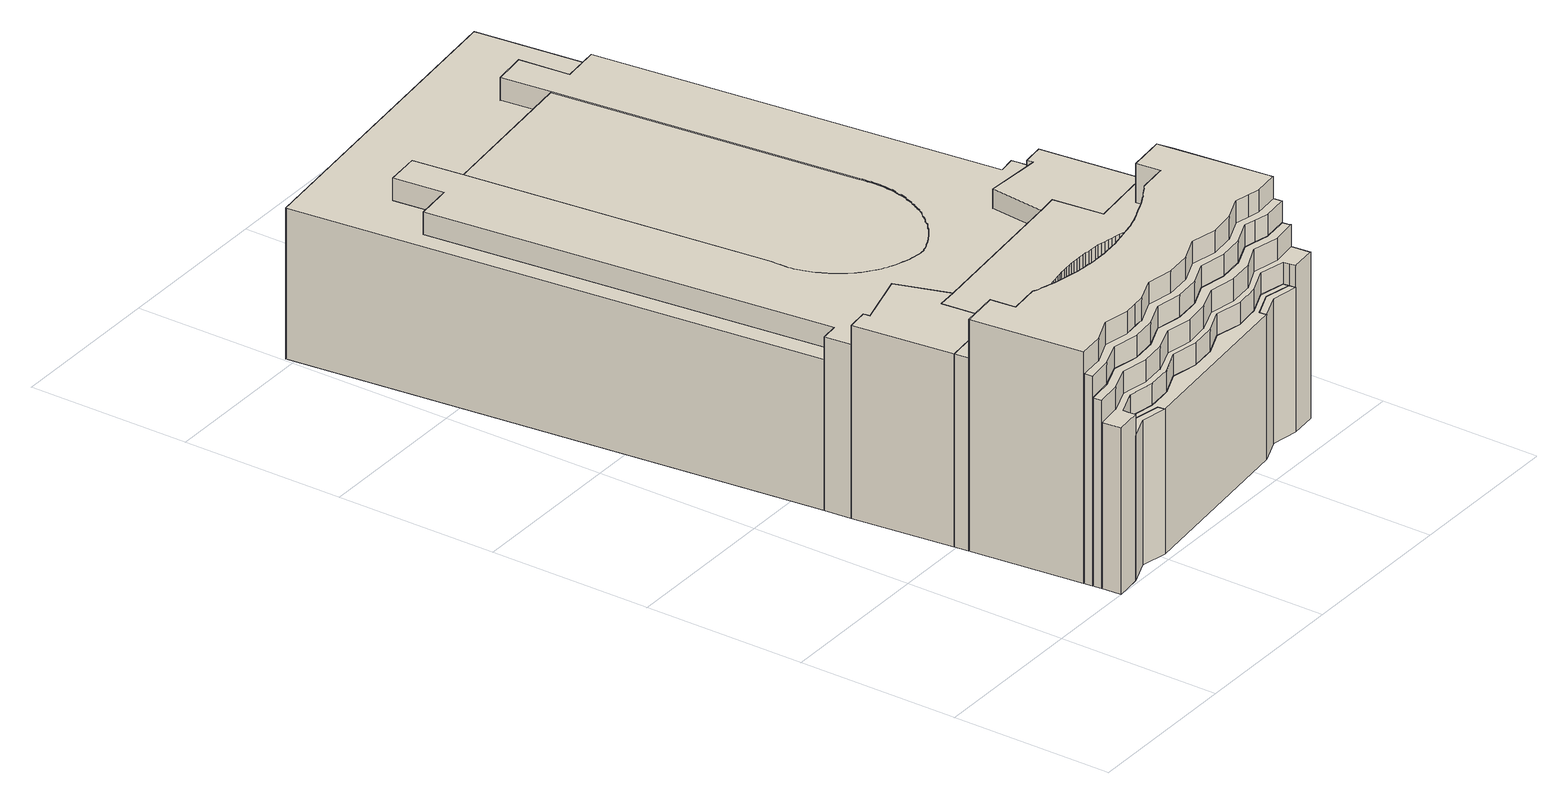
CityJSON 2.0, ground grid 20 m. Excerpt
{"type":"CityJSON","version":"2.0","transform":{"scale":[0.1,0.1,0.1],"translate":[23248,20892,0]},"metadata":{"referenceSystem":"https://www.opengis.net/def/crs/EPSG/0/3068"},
"CityObjects":{
"building1":{"type":"Building","attributes":{"name":"DG Bank","yearOfConstruction":"1999+01:00","measuredHeight":28.6,"storeysAboveGround":10},"address":[{"country":"Germany","locality":"Berlin","thoroughfareNumber":"73","thoroughfareName":"Behrenstrasse","postcode":"10117"}],"geometry":[{"type":"MultiSurface","lod":"2","boundaries":[[[0,1,2,3]],[[4,5,1,0]],[[6,7,5,4]],[[8,9,7,6]],[[10,11,9,8]],[[12,13,11,10]],[[14,15,13,12]],[[16,17,15,14]],[[18,19,17,16]],[[20,21,19,18]],[[22,23,21,20]],[[24,25,23,22]],[[26,27,25,24]],[[28,29,27,26]],[[30,31,29,28]],[[32,33,31,30]],[[34,35,36,37]],[[38,39,35,34]],[[40,41,39,38]],[[42,43,41,40]],[[44,45,43,42]],[[46,47,45,44]],[[48,49,47,46]],[[50,51,49,48]],[[52,53,51,50]],[[54,55,53,52]],[[56,57,55,54]],[[58,59,57,56]],[[60,61,59,58]],[[62,63,61,60]],[[64,65,63,62]],[[66,67,65,64]],[[68,69,67,66]],[[70,71,69,68]],[[72,73,71,70]],[[74,75,73,72]],[[76,77,75,74]],[[78,79,77,76]],[[80,81,79,78]],[[82,83,81,80]],[[84,85,83,82]],[[86,87,85,84]],[[88,89,87,86]],[[90,91,89,88]],[[92,93,91,90]],[[94,95,93,92]],[[96,97,95,94]],[[98,99,97,96]],[[100,101,99,98]],[[102,103,101,100]],[[104,105,103,102]],[[106,107,105,104]],[[108,109,107,106]],[[110,111,109,108]],[[112,113,111,110]],[[114,115,113,112]],[[116,117,115,114]],[[118,119,117,116]],[[120,121,119,118]],[[122,123,121,120]],[[124,125,123,122]],[[126,127,125,124]],[[128,129,127,126]],[[130,131,129,128]],[[132,133,131,130]],[[134,135,133,132]],[[136,137,135,134]],[[3,2,137,136]],[[136,134,132,130,128,126,124,122,120,118,116,114,112,110,108,106,104,102,100,98,96,94,92,90,88,86,84,82,80,78,76,74,72,70,68,66,64,62,60,58,56,54,52,50,48,46,44,42,40,38,34,37,138,139,140,141,142,143,144,145,146,147,148,149,150,151,152,153,154,155,156,157,158,159,160,161,162,163,164,165,166,167,168,32,30,28,26,24,22,20,18,16,14,12,10,8,6,4,0,3]],[[1,5,7,9,11,13,15,17,19,21,23,25,27,29,31,33,169,170,171,172,173,174,175,176,177,178,179,180,181,182,183,184,185,186,187,188,189,190,191,192,193,194,195,196,197,198,199,36,35,39,41,43,45,47,49,51,53,55,57,59,61,63,65,67,69,71,73,75,77,79,81,83,85,87,89,91,93,95,97,99,101,103,105,107,109,111,113,115,117,119,121,123,125,127,129,131,133,135,137,2]],[[200,201,202,203]],[[204,205,201,200]],[[206,207,205,204]],[[208,209,207,206]],[[210,211,209,208]],[[203,202,211,210]],[[210,208,206,204,200,203]],[[201,205,207,209,211,202]],[[212,213,214,215]],[[216,217,213,212]],[[218,219,217,216]],[[220,221,219,218]],[[222,223,221,220]],[[215,214,223,222]],[[222,220,218,216,212,215]],[[213,217,219,221,223,214]],[[224,225,217,216]],[[226,227,225,224]],[[228,229,227,226]],[[230,231,229,228]],[[232,233,231,230]],[[234,235,233,232]],[[236,237,235,234]],[[238,239,237,236]],[[240,241,239,238]],[[242,243,241,240]],[[244,245,243,242]],[[246,247,245,244]],[[208,209,247,246]],[[222,223,201,200]],[[200,204,206,208,246,244,242,240,238,236,234,232,230,228,226,224,216,218,220,222]],[[221,219,217,225,227,229,231,233,235,237,239,241,243,245,247,209,207,205,201,223]],[[248,249,250,251]],[[252,253,249,248]],[[254,255,253,252]],[[256,257,255,254]],[[258,259,257,256]],[[260,261,259,258]],[[262,263,261,260]],[[264,265,263,262]],[[266,267,265,264]],[[268,269,267,266]],[[270,271,269,268]],[[272,273,271,270]],[[274,275,273,272]],[[276,277,275,274]],[[278,279,277,276]],[[280,281,279,278]],[[282,283,281,280]],[[284,285,283,282]],[[286,287,285,284]],[[288,289,287,286]],[[290,291,289,288]],[[292,293,291,290]],[[294,295,293,292]],[[296,297,295,294]],[[298,299,297,296]],[[300,301,299,298]],[[302,303,301,300]],[[304,305,303,302]],[[306,307,305,304]],[[251,250,307,306]],[[306,304,302,300,298,296,294,292,290,288,286,284,282,280,278,276,274,272,270,268,266,264,262,260,258,256,254,252,248,251]],[[249,253,255,257,259,261,263,265,267,269,271,273,275,277,279,281,283,285,287,289,291,293,295,297,299,301,303,305,307,250]],[[100,308,309,102]],[[98,310,308,100]],[[96,311,310,98]],[[94,312,311,96]],[[92,313,312,94]],[[90,314,313,92]],[[88,315,314,90]],[[86,316,315,88]],[[84,317,316,86]],[[82,318,317,84]],[[80,319,318,82]],[[78,320,319,80]],[[76,321,320,78]],[[74,322,321,76]],[[72,323,322,74]],[[70,324,323,72]],[[68,325,324,70]],[[66,326,325,68]],[[64,327,326,66]],[[62,328,327,64]],[[60,329,328,62]],[[58,330,329,60]],[[56,331,330,58]],[[54,332,331,56]],[[333,334,335,336]],[[337,338,334,333]],[[339,340,338,337]],[[341,342,340,339]],[[343,344,342,341]],[[345,346,347,348]],[[349,350,346,345]],[[351,352,350,349]],[[353,354,352,351]],[[355,356,354,353]],[[357,358,356,355]],[[359,360,358,357]],[[361,362,360,359]],[[363,364,362,361]],[[365,366,364,363]],[[367,368,366,365]],[[369,370,368,367]],[[371,372,370,369]],[[373,374,372,371]],[[375,376,374,373]],[[377,378,376,375]],[[379,380,378,377]],[[381,382,380,379]],[[383,384,382,381]],[[385,386,384,383]],[[387,388,386,385]],[[389,390,388,387]],[[391,392,390,389]],[[393,394,392,391]],[[395,396,394,393]],[[397,398,396,395]],[[399,400,398,397]],[[401,402,400,399]],[[403,404,344,343]],[[405,406,404,403]],[[407,408,406,405]],[[409,410,408,407]],[[411,412,410,409]],[[413,414,412,411]],[[415,416,414,413]],[[417,418,416,415]],[[419,420,418,417]],[[421,422,420,419]],[[423,424,422,421]],[[425,426,424,423]],[[427,428,426,425]],[[429,430,428,427]],[[431,432,430,429]],[[433,434,432,431]],[[435,436,434,433]],[[437,438,436,435]],[[439,440,438,437]],[[441,442,440,439]],[[443,444,442,441]],[[445,446,444,443]],[[447,448,446,445]],[[449,450,448,447]],[[451,452,450,449]],[[453,454,452,451]],[[455,456,454,453]],[[457,458,456,455]],[[459,460,458,457]],[[461,462,460,459]],[[463,464,462,461]],[[465,466,464,463]],[[467,468,466,465]],[[469,470,468,467]],[[471,472,470,469]],[[473,474,472,471]],[[475,476,474,473]],[[477,478,476,475]],[[479,480,478,477]],[[481,482,480,479]],[[483,484,482,481]],[[485,486,484,483]],[[487,488,486,485]],[[489,490,488,487]],[[491,492,490,489]],[[493,494,492,491]],[[495,496,494,493]],[[348,347,496,495]],[[497,498,499,500]],[[501,502,498,497]],[[503,504,502,501]],[[501,497,500,505,506,507,508,336,509,510,511,512,513,514,515,503]],[[516,517,518,519,520,521,522,523,524,525,526,527,499,498,502,504]],[[528,529,530,531]],[[532,533,529,528]],[[534,535,533,532]],[[536,537,535,534]],[[538,539,537,536]],[[540,541,539,538]],[[542,543,541,540]],[[531,530,543,542]],[[542,540,538,536,534,532,528,531]],[[529,533,535,537,539,541,543,530]],[[505,544,545,500]],[[506,546,544,505]],[[507,547,546,506]],[[508,548,547,507]],[[549,550,548,508]],[[551,552,550,549]],[[553,554,552,551]],[[555,556,402,401]],[[557,558,556,555]],[[559,560,558,557]],[[561,562,560,559]],[[563,564,562,561]],[[565,566,564,563]],[[567,568,566,565]],[[569,570,568,567]],[[571,572,570,569]],[[573,574,572,571]],[[575,576,574,573]],[[577,578,576,575]],[[579,580,578,577]],[[581,582,580,579]],[[583,584,582,581]],[[585,586,584,583]],[[587,588,586,585]],[[589,590,588,587]],[[591,592,590,589]],[[593,594,592,591]],[[595,596,594,593]],[[597,598,596,595]],[[599,600,598,597]],[[601,602,600,599]],[[553,603,602,601]],[[551,604,603,553]],[[549,605,604,551]],[[508,606,605,549]],[[336,335,606,508]],[[508,549,551,553,601,599,597,595,593,591,589,587,585,583,581,579,577,575,573,571,569,567,565,563,561,559,557,555,401,399,397,395,393,391,389,387,385,383,381,379,377,375,373,371,369,367,365,363,361,359,357,355,353,351,349,345,348,495,493,491,489,487,485,483,481,479,477,475,473,471,469,467,465,463,461,459,457,455,453,451,449,447,445,443,441,439,437,435,433,431,429,427,425,423,421,419,417,415,413,411,409,407,405,403,343,341,339,337,333,336]],[[334,338,340,342,344,404,406,408,410,412,414,416,418,420,422,424,426,428,430,432,434,436,438,440,442,444,446,448,450,452,454,456,458,460,462,464,466,468,470,472,474,476,478,480,482,484,486,488,490,492,494,496,347,346,350,352,354,356,358,360,362,364,366,368,370,372,374,376,378,380,382,384,386,388,390,392,394,396,398,400,402,556,558,560,562,564,566,568,570,572,574,576,578,580,582,584,586,588,590,592,594,596,598,600,602,603,604,605,606,335]],[[607,608,609,610]],[[611,612,608,607]],[[613,614,612,611]],[[615,616,614,613]],[[617,618,616,615]],[[619,620,618,617]],[[621,622,620,619]],[[623,624,622,621]],[[625,626,624,623]],[[627,628,626,625]],[[629,630,628,627]],[[3,631,630,629]],[[136,632,631,3]],[[134,633,632,136]],[[132,634,633,134]],[[130,635,634,132]],[[128,636,635,130]],[[126,637,636,128]],[[124,638,637,126]],[[122,639,638,124]],[[120,640,639,122]],[[118,641,640,120]],[[116,642,641,118]],[[114,643,642,116]],[[112,644,643,114]],[[110,645,644,112]],[[108,646,645,110]],[[106,647,646,108]],[[104,648,647,106]],[[102,309,648,104]],[[649,650,651,652]],[[653,654,650,649]],[[655,656,654,653]],[[536,657,656,655]],[[534,658,657,536]],[[532,659,658,534]],[[528,660,659,532]],[[531,661,660,528]],[[662,663,661,531]],[[52,664,332,54]],[[50,665,664,52]],[[48,666,665,50]],[[46,667,666,48]],[[44,668,667,46]],[[42,669,668,44]],[[40,670,669,42]],[[38,671,670,40]],[[672,673,671,38]],[[674,675,673,672]],[[676,677,675,674]],[[678,679,677,676]],[[680,681,679,678]],[[682,683,681,680]],[[684,685,683,682]],[[686,687,685,684]],[[688,689,687,686]],[[690,691,689,688]],[[692,693,691,690]],[[694,695,693,692]],[[610,609,695,694]],[[694,692,690,688,686,684,682,680,678,676,674,672,38,40,42,44,46,48,50,52,54,56,58,60,62,64,66,68,70,72,74,76,78,80,82,84,86,88,90,92,94,96,98,100,102,104,106,108,110,112,114,116,118,120,122,124,126,128,130,132,134,136,3,629,627,625,623,621,619,617,615,613,611,607,610]],[[608,612,614,616,618,620,622,624,626,628,630,631,632,633,634,635,636,637,638,639,640,641,642,643,644,645,646,647,648,309,308,310,311,312,313,314,315,316,317,318,319,320,321,322,323,324,325,326,327,328,329,330,331,332,664,665,666,667,668,669,670,671,673,675,677,679,681,683,685,687,689,691,693,695,609]],[[617,696,697,619]],[[615,698,696,617]],[[613,699,698,615]],[[611,700,699,613]],[[607,701,700,611]],[[610,702,701,607]],[[694,703,702,610]],[[692,704,703,694]],[[690,705,704,692]],[[688,706,705,690]],[[684,707,706,688]],[[682,708,707,684]],[[680,709,708,682]],[[678,710,709,680]],[[278,711,710,678]],[[276,712,711,278]],[[274,713,712,276]],[[272,714,713,274]],[[270,715,714,272]],[[268,716,715,270]],[[266,717,716,268]],[[264,718,717,266]],[[262,719,718,264]],[[260,720,719,262]],[[258,721,720,260]],[[256,722,721,258]],[[254,723,722,256]],[[252,724,723,254]],[[248,725,724,252]],[[619,697,725,248]],[[248,252,254,256,258,260,262,264,266,268,270,272,274,276,278,678,680,682,684,688,690,692,694,610,607,611,613,615,617,619]],[[696,698,699,700,701,702,703,704,705,706,707,708,709,710,711,712,713,714,715,716,717,718,719,720,721,722,723,724,725,697]],[[515,516,504,503]],[[514,517,516,515]],[[513,518,517,514]],[[512,519,518,513]],[[511,520,519,512]],[[510,521,520,511]],[[509,522,521,510]],[[336,523,522,509]],[[508,524,523,336]],[[507,525,524,508]],[[506,526,525,507]],[[505,527,526,506]],[[500,499,527,505]],[[601,726,554,553]],[[599,727,726,601]],[[597,728,727,599]],[[595,729,728,597]],[[593,730,729,595]],[[591,731,730,593]],[[589,732,731,591]],[[587,733,732,589]],[[585,734,733,587]],[[583,735,734,585]],[[581,736,735,583]],[[579,737,736,581]],[[577,738,737,579]],[[575,739,738,577]],[[573,740,739,575]],[[571,741,740,573]],[[569,742,741,571]],[[567,743,742,569]],[[565,744,743,567]],[[563,745,744,565]],[[561,746,745,563]],[[559,747,746,561]],[[557,748,747,559]],[[555,749,748,557]],[[401,750,749,555]],[[399,751,750,401]],[[397,752,751,399]],[[395,753,752,397]],[[393,754,753,395]],[[391,755,754,393]],[[389,756,755,391]],[[387,757,756,389]],[[385,758,757,387]],[[383,759,758,385]],[[381,760,759,383]],[[379,761,760,381]],[[377,762,761,379]],[[375,763,762,377]],[[373,764,763,375]],[[371,765,764,373]],[[369,766,765,371]],[[367,767,766,369]],[[365,768,767,367]],[[363,769,768,365]],[[361,770,769,363]],[[359,771,770,361]],[[357,772,771,359]],[[355,773,772,357]],[[353,774,773,355]],[[351,775,774,353]],[[349,776,775,351]],[[345,777,776,349]],[[348,778,777,345]],[[495,779,778,348]],[[493,780,779,495]],[[491,781,780,493]],[[489,782,781,491]],[[487,783,782,489]],[[485,784,783,487]],[[511,785,786,510]],[[512,787,785,511]],[[513,788,787,512]],[[514,789,788,513]],[[790,791,789,514]],[[652,651,791,790]],[[544,546,547,548,550,552,554,726,727,728,729,730,731,732,733,734,735,736,737,738,739,740,741,742,743,744,745,746,747,748,749,750,751,752,753,754,755,756,757,758,759,760,761,762,763,764,765,766,767,768,769,770,771,772,773,774,775,776,777,778,779,780,781,782,783,784,792,793,794,795,796,797,798,799,800,801,802,803,804,805,806,807,808,809,810,811,812,813,814,815,816,817,818,819,820,821,822,823,824,825,826,827,828,829,830,831,832,833,834,835,836,837,838,839,786,785,787,788,789,791,651,650,654,656,657,658,659,660,661,663,840,841,545]],[[500,545,841,497]],[[483,792,784,485]],[[481,793,792,483]],[[479,794,793,481]],[[477,795,794,479]],[[475,796,795,477]],[[473,797,796,475]],[[471,798,797,473]],[[510,786,839,509]],[[160,842,843,159]],[[161,844,842,160]],[[162,845,844,161]],[[163,846,845,162]],[[164,847,846,163]],[[165,848,847,164]],[[166,849,848,165]],[[469,799,798,471]],[[467,800,799,469]],[[465,801,800,467]],[[463,802,801,465]],[[461,803,802,463]],[[459,804,803,461]],[[457,805,804,459]],[[455,806,805,457]],[[453,807,806,455]],[[451,808,807,453]],[[449,809,808,451]],[[447,810,809,449]],[[445,811,810,447]],[[443,812,811,445]],[[441,813,812,443]],[[439,814,813,441]],[[437,815,814,439]],[[435,816,815,437]],[[433,817,816,435]],[[431,818,817,433]],[[429,819,818,431]],[[427,820,819,429]],[[425,821,820,427]],[[423,822,821,425]],[[421,823,822,423]],[[419,824,823,421]],[[417,825,824,419]],[[415,826,825,417]],[[413,827,826,415]],[[411,828,827,413]],[[409,829,828,411]],[[407,830,829,409]],[[405,831,830,407]],[[403,832,831,405]],[[343,833,832,403]],[[341,834,833,343]],[[339,835,834,341]],[[337,836,835,339]],[[333,837,836,337]],[[336,838,837,333]],[[509,839,838,336]],[[501,840,663,662]],[[497,841,840,501]],[[497,501,662,531,528,532,534,536,655,653,649,652,790,514,513,512,511,510,509,336,333,337,339,341,343,403,405,407,409,411,413,415,417,419,421,423,425,427,429,431,433,435,437,439,441,443,445,447,449,451,453,455,457,459,461,463,465,467,469,471,473,475,477,479,481,483,485,487,489,491,493,495,348,345,349,351,353,355,357,359,361,363,365,367,369,371,373,375,377,379,381,383,385,387,389,391,393,395,397,399,401,555,557,559,561,563,565,567,569,571,573,575,577,579,581,583,585,587,589,591,593,595,597,599,601,553,551,549,508,507,506,505,500]],[[850,851,852,853]],[[854,855,851,850]],[[676,856,855,854]],[[674,857,856,676]],[[672,858,857,674]],[[38,859,858,672]],[[34,860,859,38]],[[37,861,860,34]],[[138,862,861,37]],[[139,863,862,138]],[[140,864,863,139]],[[141,865,864,140]],[[306,866,867,868]],[[304,869,866,306]],[[302,870,869,304]],[[300,871,870,302]],[[298,872,871,300]],[[296,873,872,298]],[[294,874,873,296]],[[292,875,874,294]],[[290,876,875,292]],[[288,877,876,290]],[[286,878,877,288]],[[284,879,878,286]],[[282,880,879,284]],[[280,881,880,282]],[[226,882,883,228]],[[224,884,882,226]],[[216,885,884,224]],[[212,886,885,216]],[[868,867,886,212]],[[212,216,224,226,228,230,232,234,236,238,240,242,244,246,208,210,887,280,282,284,286,288,290,292,294,296,298,300,302,304,306,868]],[[866,869,870,871,872,873,874,875,876,877,878,879,880,881,888,889,890,891,892,893,894,895,896,897,898,899,883,882,884,885,886,867]],[[655,900,537,536]],[[853,852,900,655]],[[151,186,185,152]],[[150,187,186,151]],[[149,188,187,150]],[[148,189,188,149]],[[147,190,189,148]],[[146,191,190,147]],[[145,192,191,146]],[[540,542,901,625,627,629,3,0,4,6,8,10,12,14,16,18,20,22,24,26,28,30,32,168,167,166,165,164,163,162,161,160,159,158,157,156,155,154,153,152,151,150,149,148,147,146,145,144,143,142,141,140,139,138,37,34,38,672,674,676,854,850,853,655,536,538]],[[887,888,881,280]],[[210,889,888,887]],[[208,890,889,210]],[[246,891,890,208]],[[244,892,891,246]],[[242,893,892,244]],[[240,894,893,242]],[[238,895,894,240]],[[236,896,895,238]],[[234,897,896,236]],[[232,898,897,234]],[[230,899,898,232]],[[228,883,899,230]],[[142,902,865,141]],[[143,903,902,142]],[[144,904,903,143]],[[145,905,904,144]],[[146,906,905,145]],[[147,907,906,146]],[[148,908,907,147]],[[149,909,908,148]],[[150,910,909,149]],[[151,911,910,150]],[[152,912,911,151]],[[153,913,912,152]],[[154,914,913,153]],[[537,900,852,851,855,856,857,858,859,860,861,862,863,864,865,902,903,904,905,906,907,908,909,910,911,912,913,914,915,916,917,918,843,842,844,845,846,847,848,849,919,920,921,922,923,924,925,926,927,928,929,930,931,932,933,934,935,936,937,938,939,940,941,543,541,539]],[[653,942,900,655]],[[649,943,942,653]],[[652,944,943,649]],[[790,945,944,652]],[[854,855,945,790]],[[790,652,649,653,655,853,850,854]],[[851,852,900,942,943,944,945,855]],[[155,915,914,154]],[[156,916,915,155]],[[157,917,916,156]],[[158,918,917,157]],[[159,843,918,158]],[[167,919,849,166]],[[168,920,919,167]],[[32,921,920,168]],[[30,922,921,32]],[[28,923,922,30]],[[26,924,923,28]],[[24,925,924,26]],[[22,926,925,24]],[[20,927,926,22]],[[18,928,927,20]],[[16,929,928,18]],[[14,930,929,16]],[[12,931,930,14]],[[10,932,931,12]],[[8,933,932,10]],[[6,934,933,8]],[[4,935,934,6]],[[0,936,935,4]],[[3,937,936,0]],[[629,938,937,3]],[[627,939,938,629]],[[625,940,939,627]],[[901,941,940,625]],[[542,543,941,901]],[[143,194,193,144]],[[142,195,194,143]],[[141,196,195,142]],[[140,197,196,141]],[[139,198,197,140]],[[138,199,198,139]],[[37,36,199,138]],[[144,193,192,145]],[[168,169,33,32]],[[167,170,169,168]],[[166,171,170,167]],[[165,172,171,166]],[[164,173,172,165]],[[163,174,173,164]],[[162,175,174,163]],[[161,176,175,162]],[[160,177,176,161]],[[159,178,177,160]],[[158,179,178,159]],[[157,180,179,158]],[[156,181,180,157]],[[155,182,181,156]],[[154,183,182,155]],[[153,184,183,154]],[[152,185,184,153]]]}]}
},
"vertices":[
[425,191,0],[425,191,40],[427,190,40],[427,190,0],[420,193,0],[420,193,40],[415,194,0],[415,194,40],[410,196,0],[410,196,40],[405,197,0],[405,197,40],[400,199,0],[400,199,40],[395,200,0],[395,200,40],[389,201,0],[389,201,40],[384,202,0],[384,202,40],[379,203,0],[379,203,40],[374,204,0],[374,204,40],[369,205,0],[369,205,40],[364,206,0],[364,206,40],[359,206,0],[359,206,40],[353,207,0],[353,207,40],[348,207,0],[348,207,40],[184,166,0],[184,166,40],[188,168,40],[188,168,0],[180,163,0],[180,163,40],[182,162,0],[182,162,40],[187,160,0],[187,160,40],[192,159,0],[192,159,40],[197,157,0],[197,157,40],[202,156,0],[202,156,40],[207,154,0],[207,154,40],[212,153,0],[212,153,40],[217,152,0],[217,152,40],[222,151,0],[222,151,40],[227,150,0],[227,150,40],[233,149,0],[233,149,40],[238,148,0],[238,148,40],[243,147,0],[243,147,40],[248,147,0],[248,147,40],[253,146,0],[253,146,40],[259,146,0],[259,146,40],[264,145,0],[264,145,40],[269,145,0],[269,145,40],[274,145,0],[274,145,40],[279,145,0],[279,145,40],[285,145,0],[285,145,40],[290,145,0],[290,145,40],[295,146,0],[295,146,40],[300,146,0],[300,146,40],[306,147,0],[306,147,40],[311,147,0],[311,147,40],[316,148,0],[316,148,40],[321,149,0],[321,149,40],[326,150,0],[326,150,40],[331,151,0],[331,151,40],[336,152,0],[336,152,40],[342,153,0],[342,153,40],[347,154,0],[347,154,40],[352,155,0],[352,155,40],[357,157,0],[357,157,40],[362,158,0],[362,158,40],[367,160,0],[367,160,40],[372,162,0],[372,162,40],[376,164,0],[376,164,40],[381,166,0],[381,166,40],[386,168,0],[386,168,40],[391,170,0],[391,170,40],[396,172,0],[396,172,40],[400,174,0],[400,174,40],[405,177,0],[405,177,40],[410,179,0],[410,179,40],[414,182,0],[414,182,40],[419,185,0],[419,185,40],[423,187,0],[423,187,40],[193,171,0],[197,174,0],[202,176,0],[206,179,0],[211,181,0],[216,183,0],[221,185,0],[225,187,0],[230,189,0],[235,191,0],[240,193,0],[245,194,0],[250,196,0],[255,198,0],[260,199,0],[265,200,0],[270,201,0],[275,202,0],[280,203,0],[286,204,0],[291,205,0],[296,206,0],[301,206,0],[306,207,0],[312,207,0],[317,208,0],[322,208,0],[327,208,0],[332,208,0],[338,208,0],[343,208,0],[343,208,40],[338,208,40],[332,208,40],[327,208,40],[322,208,40],[317,208,40],[312,207,40],[306,207,40],[301,206,40],[296,206,40],[291,205,40],[286,204,40],[280,203,40],[275,202,40],[270,201,40],[265,200,40],[260,199,40],[255,198,40],[250,196,40],[245,194,40],[240,193,40],[235,191,40],[230,189,40],[225,187,40],[221,185,40],[216,183,40],[211,181,40],[206,179,40],[202,176,40],[197,174,40],[193,171,40],[208,10,0],[208,10,180],[175,16,180],[175,16,0],[207,19,0],[207,19,180],[175,25,0],[175,25,180],[143,12,0],[143,12,180],[144,4,0],[144,4,180],[495,40,0],[495,40,180],[462,46,180],[462,46,0],[494,48,0],[494,48,180],[461,55,0],[461,55,180],[430,42,0],[430,42,180],[431,33,0],[431,33,180],[493,55,0],[493,55,180],[461,62,0],[461,62,180],[430,49,0],[430,49,180],[398,45,0],[398,45,180],[365,52,0],[365,52,180],[334,39,0],[334,39,180],[302,36,0],[302,36,180],[269,42,0],[269,42,180],[238,29,0],[238,29,180],[207,26,0],[207,26,180],[174,32,0],[174,32,180],[143,19,0],[143,19,180],[523,77,0],[523,77,234],[524,71,234],[524,71,0],[491,74,0],[491,74,234],[473,78,0],[473,78,234],[459,81,0],[459,81,234],[428,68,0],[428,68,234],[396,65,0],[396,65,234],[363,71,0],[363,71,234],[332,58,0],[332,58,234],[300,55,0],[300,55,234],[267,61,0],[267,61,234],[236,48,0],[236,48,234],[205,45,0],[205,45,234],[172,51,0],[172,51,234],[141,39,0],[141,39,234],[109,35,0],[109,35,234],[110,24,0],[110,24,234],[142,28,0],[142,28,234],[173,40,0],[173,40,234],[206,34,0],[206,34,234],[238,37,0],[238,37,234],[269,49,0],[269,49,234],[301,43,0],[301,43,234],[333,47,0],[333,47,234],[364,59,0],[364,59,234],[397,53,0],[397,53,234],[429,56,0],[429,56,234],[460,70,0],[460,70,234],[493,63,0],[493,63,234],[525,67,0],[525,67,234],[336,152,288],[342,153,288],[331,151,288],[326,150,288],[321,149,288],[316,148,288],[311,147,288],[306,147,288],[300,146,288],[295,146,288],[290,145,288],[285,145,288],[279,145,288],[274,145,288],[269,145,288],[264,145,288],[259,146,288],[253,146,288],[248,147,288],[243,147,288],[238,148,288],[233,149,288],[227,150,288],[222,151,288],[217,152,288],[170,496,0],[170,496,215],[130,869,215],[130,869,0],[170,494,0],[170,494,215],[170,491,0],[170,491,215],[170,487,0],[170,487,215],[170,484,0],[170,484,215],[273,375,0],[273,375,215],[269,376,215],[269,376,0],[276,375,0],[276,375,215],[279,375,0],[279,375,215],[282,375,0],[282,375,215],[283,376,0],[283,376,215],[287,377,0],[287,377,215],[290,378,0],[290,378,215],[293,380,0],[293,380,215],[297,381,0],[297,381,215],[300,383,0],[300,383,215],[303,384,0],[303,384,215],[306,386,0],[306,386,215],[309,388,0],[309,388,215],[312,390,0],[312,390,215],[315,392,0],[315,392,215],[318,394,0],[318,394,215],[321,396,0],[321,396,215],[323,399,0],[323,399,215],[326,401,0],[326,401,215],[329,403,0],[329,403,215],[331,406,0],[331,406,215],[333,409,0],[333,409,215],[336,411,0],[336,411,215],[338,414,0],[338,414,215],[340,417,0],[340,417,215],[343,420,0],[343,420,215],[345,422,0],[345,422,215],[347,425,0],[347,425,215],[170,481,0],[170,481,215],[170,477,0],[170,477,215],[170,474,0],[170,474,215],[171,471,0],[171,471,215],[171,467,0],[171,467,215],[172,464,0],[172,464,215],[173,461,0],[173,461,215],[174,458,0],[174,458,215],[175,454,0],[175,454,215],[176,451,0],[176,451,215],[177,448,0],[177,448,215],[178,445,0],[178,445,215],[179,442,0],[179,442,215],[181,439,0],[181,439,215],[182,436,0],[182,436,215],[184,433,0],[184,433,215],[185,430,0],[185,430,215],[187,427,0],[187,427,215],[189,424,0],[189,424,215],[191,421,0],[191,421,215],[193,419,0],[193,419,215],[195,416,0],[195,416,215],[197,414,0],[197,414,215],[199,411,0],[199,411,215],[201,409,0],[201,409,215],[204,406,0],[204,406,215],[206,404,0],[206,404,215],[209,402,0],[209,402,215],[211,400,0],[211,400,215],[214,398,0],[214,398,215],[217,396,0],[217,396,215],[219,394,0],[219,394,215],[222,392,0],[222,392,215],[225,390,0],[225,390,215],[228,389,0],[228,389,215],[231,387,0],[231,387,215],[234,386,0],[234,386,215],[237,384,0],[237,384,215],[240,383,0],[240,383,215],[243,382,0],[243,382,215],[246,381,0],[246,381,215],[250,380,0],[250,380,215],[253,379,0],[253,379,215],[256,378,0],[256,378,215],[259,377,0],[259,377,215],[263,377,0],[263,377,215],[266,376,0],[266,376,215],[467,402,0],[467,402,188],[413,899,188],[413,899,0],[488,405,0],[488,405,188],[419,1055,0],[419,1055,188],[366,894,0],[360,956,0],[318,951,0],[325,890,0],[123,930,0],[81,926,0],[88,864,0],[42,859,0],[96,362,0],[74,360,0],[4,1011,0],[4,1011,188],[74,360,188],[96,362,188],[42,859,188],[88,864,188],[81,926,188],[123,930,188],[130,869,188],[325,890,188],[318,951,188],[360,956,188],[366,894,188],[465,369,0],[465,369,240],[492,372,240],[492,372,0],[466,361,0],[466,361,240],[396,365,0],[396,365,240],[389,297,0],[389,297,240],[414,300,0],[414,300,240],[421,238,0],[421,238,240],[505,248,0],[505,248,240],[366,894,216],[413,899,216],[360,956,216],[318,951,216],[325,890,216],[365,517,0],[365,517,216],[366,514,0],[366,514,216],[366,510,0],[366,510,216],[349,428,0],[349,428,215],[350,431,0],[350,431,215],[352,435,0],[352,435,215],[354,438,0],[354,438,215],[355,441,0],[355,441,215],[357,444,0],[357,444,215],[358,447,0],[358,447,215],[359,451,0],[359,451,215],[361,454,0],[361,454,215],[362,457,0],[362,457,215],[363,461,0],[363,461,215],[363,464,0],[363,464,215],[364,468,0],[364,468,215],[365,471,0],[365,471,215],[366,475,0],[366,475,215],[366,478,0],[366,478,215],[366,482,0],[366,482,215],[367,485,0],[367,485,215],[367,489,0],[367,489,215],[367,492,0],[367,492,215],[367,496,0],[367,496,215],[367,500,0],[367,500,215],[367,503,0],[367,503,215],[366,507,0],[366,507,215],[366,510,215],[366,514,215],[365,517,215],[325,890,215],[395,75,0],[395,75,288],[362,82,288],[362,82,0],[427,79,0],[427,79,288],[458,92,0],[458,92,288],[475,88,0],[475,88,288],[490,85,0],[490,85,288],[522,88,0],[522,88,288],[522,93,0],[522,93,288],[509,210,0],[509,210,288],[507,229,0],[507,229,288],[460,224,0],[460,224,288],[464,194,0],[464,194,288],[427,190,288],[423,187,288],[419,185,288],[414,182,288],[410,179,288],[405,177,288],[400,174,288],[396,172,288],[391,170,288],[386,168,288],[381,166,288],[376,164,288],[372,162,288],[367,160,288],[362,158,288],[357,157,288],[352,155,288],[347,154,288],[105,322,0],[105,322,216],[104,330,216],[104,330,0],[173,341,0],[173,341,216],[194,276,0],[194,276,216],[389,297,216],[396,365,216],[466,361,216],[465,369,216],[492,372,216],[490,392,0],[490,392,216],[212,153,288],[207,154,288],[202,156,288],[197,157,288],[192,159,288],[187,160,288],[182,162,288],[180,163,288],[143,159,0],[143,159,288],[140,190,0],[140,190,288],[93,185,0],[93,185,288],[108,46,0],[108,46,288],[140,49,0],[140,49,288],[171,62,0],[171,62,288],[203,56,0],[203,56,288],[220,58,0],[220,58,288],[235,59,0],[235,59,288],[266,72,0],[266,72,288],[299,66,0],[299,66,288],[331,69,0],[331,69,288],[490,85,261],[522,88,261],[475,88,261],[458,92,261],[427,79,261],[395,75,261],[362,82,261],[331,69,261],[299,66,261],[266,72,261],[235,59,261],[203,56,261],[171,62,261],[140,49,261],[108,46,261],[109,35,261],[141,39,261],[172,51,261],[205,45,261],[236,48,261],[267,61,261],[300,55,261],[332,58,261],[363,71,261],[396,65,261],[428,68,261],[459,81,261],[473,78,261],[491,74,261],[523,77,261],[366,507,216],[367,503,216],[367,500,216],[367,496,216],[367,492,216],[367,489,216],[367,485,216],[366,482,216],[366,478,216],[366,475,216],[365,471,216],[364,468,216],[363,464,216],[363,461,216],[362,457,216],[361,454,216],[359,451,216],[358,447,216],[357,444,216],[355,441,216],[354,438,216],[352,435,216],[350,431,216],[349,428,216],[347,425,216],[345,422,216],[343,420,216],[340,417,216],[338,414,216],[336,411,216],[333,409,216],[331,406,216],[329,403,216],[326,401,216],[323,399,216],[321,396,216],[318,394,216],[315,392,216],[312,390,216],[309,388,216],[306,386,216],[303,384,216],[300,383,216],[297,381,216],[293,380,216],[290,378,216],[287,377,216],[283,376,216],[282,375,216],[279,375,216],[276,375,216],[273,375,216],[269,376,216],[266,376,216],[263,377,216],[259,377,216],[256,378,216],[253,379,216],[250,380,216],[88,864,216],[81,926,216],[42,859,216],[96,362,216],[74,360,216],[77,327,0],[77,327,216],[246,381,216],[243,382,216],[240,383,216],[237,384,216],[234,386,216],[231,387,216],[228,389,216],[225,390,216],[222,392,216],[219,394,216],[217,396,216],[214,398,216],[211,400,216],[209,402,216],[206,404,216],[204,406,216],[201,409,216],[199,411,216],[197,414,216],[195,416,216],[193,419,216],[191,421,216],[189,424,216],[187,427,216],[185,430,216],[184,433,216],[182,436,216],[181,439,216],[179,442,216],[178,445,216],[177,448,216],[176,451,216],[175,454,216],[174,458,216],[173,461,216],[172,464,216],[171,467,216],[171,471,216],[170,474,216],[170,477,216],[170,481,216],[170,484,216],[170,487,216],[170,491,216],[170,494,216],[170,496,216],[130,869,216],[123,930,216],[488,405,216],[467,402,216],[301,206,240],[296,206,240],[306,207,240],[312,207,240],[317,208,240],[322,208,240],[327,208,240],[332,208,240],[175,212,0],[175,212,240],[169,274,240],[169,274,0],[91,203,0],[91,203,240],[93,185,240],[140,190,240],[143,159,240],[180,163,240],[184,166,240],[188,168,240],[193,171,240],[197,174,240],[202,176,240],[206,179,240],[525,67,207],[527,43,207],[527,43,0],[493,63,207],[460,70,207],[429,56,207],[397,53,207],[364,59,207],[333,47,207],[301,43,207],[269,49,207],[238,37,207],[206,34,207],[173,40,207],[142,28,207],[110,24,207],[461,62,207],[430,49,207],[493,55,207],[494,48,207],[495,40,207],[112,0,0],[112,0,207],[144,4,207],[143,12,207],[143,19,207],[174,32,207],[207,26,207],[238,29,207],[269,42,207],[302,36,207],[334,39,207],[365,52,207],[398,45,207],[194,276,240],[506,239,0],[211,181,240],[216,183,240],[221,185,240],[225,187,240],[230,189,240],[235,191,240],[240,193,240],[245,194,240],[250,196,240],[255,198,240],[260,199,240],[265,200,240],[270,201,240],[275,202,240],[280,203,240],[286,204,240],[291,205,240],[338,208,240],[343,208,240],[348,207,240],[353,207,240],[359,206,240],[364,206,240],[369,205,240],[374,204,240],[379,203,240],[384,202,240],[389,201,240],[395,200,240],[400,199,240],[405,197,240],[410,196,240],[415,194,240],[420,193,240],[425,191,240],[427,190,240],[464,194,240],[460,224,240],[507,229,240],[506,239,240],[173,341,240],[105,322,240],[104,330,240],[77,327,240]
]}
